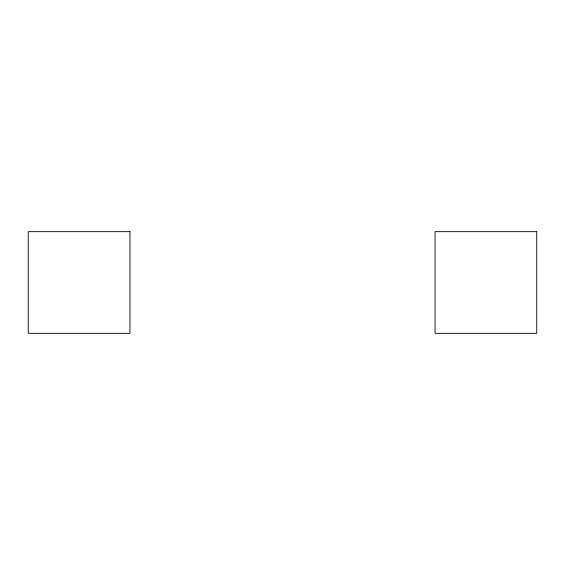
<?xml version="1.0" encoding="UTF-8"?>
<svg xmlns="http://www.w3.org/2000/svg" width="565" height="565" viewBox="0 0 565 565"><rect width="100%" height="100%" fill="white"/><g stroke="black" fill="none" stroke-linecap="round" stroke-linejoin="round"><path stroke-width="0.85" d="M129.95 231.65L28.25 231.65L28.25 333.35L129.95 333.35L129.95 231.65M536.75 231.65L435.05 231.65L435.05 333.35L536.75 333.35L536.75 231.65"/></g></svg>
